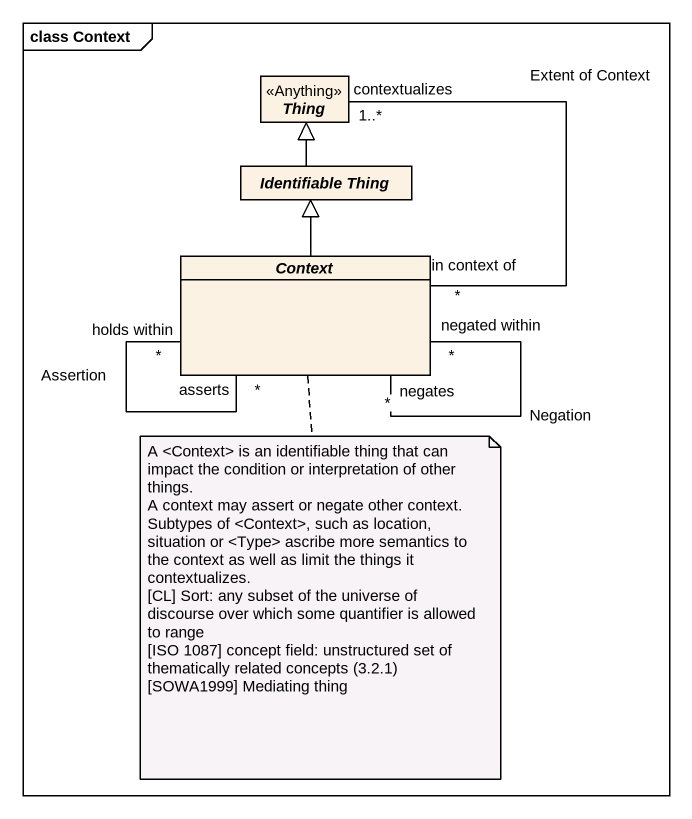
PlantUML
@startuml
mainframe class Context
hide circle
hide empty members
abstract class Thing <<Anything>>
abstract class "Identifiable Thing" as Identifiable_Thing
abstract class Context
Identifiable_Thing -up-|> Thing
Context "in context of\n*" -up- "contextualizes\n1..*" Thing : Extent of Context
Context -up-|> Identifiable_Thing
Context "holds within\n*" -- "asserts\n*" Context : Assertion
Context "negated within\n*" -- "negates\n*" Context : Negation
note bottom of Context
  A <Context> is an identifiable thing that can impact the condition or interpretation of other things.
  A context may assert or negate other context.
  Subtypes of <Context>, such as location, situation or <Type> ascribe more semantics to the context as well as limit the things it contextualizes.
  [CL] Sort: any subset of the universe of discourse over which some quantifier is allowed to range
  [ISO 1087] concept field: unstructured set of thematically related concepts (3.2.1)
  [SOWA1999] Mediating thing
end note
@enduml
